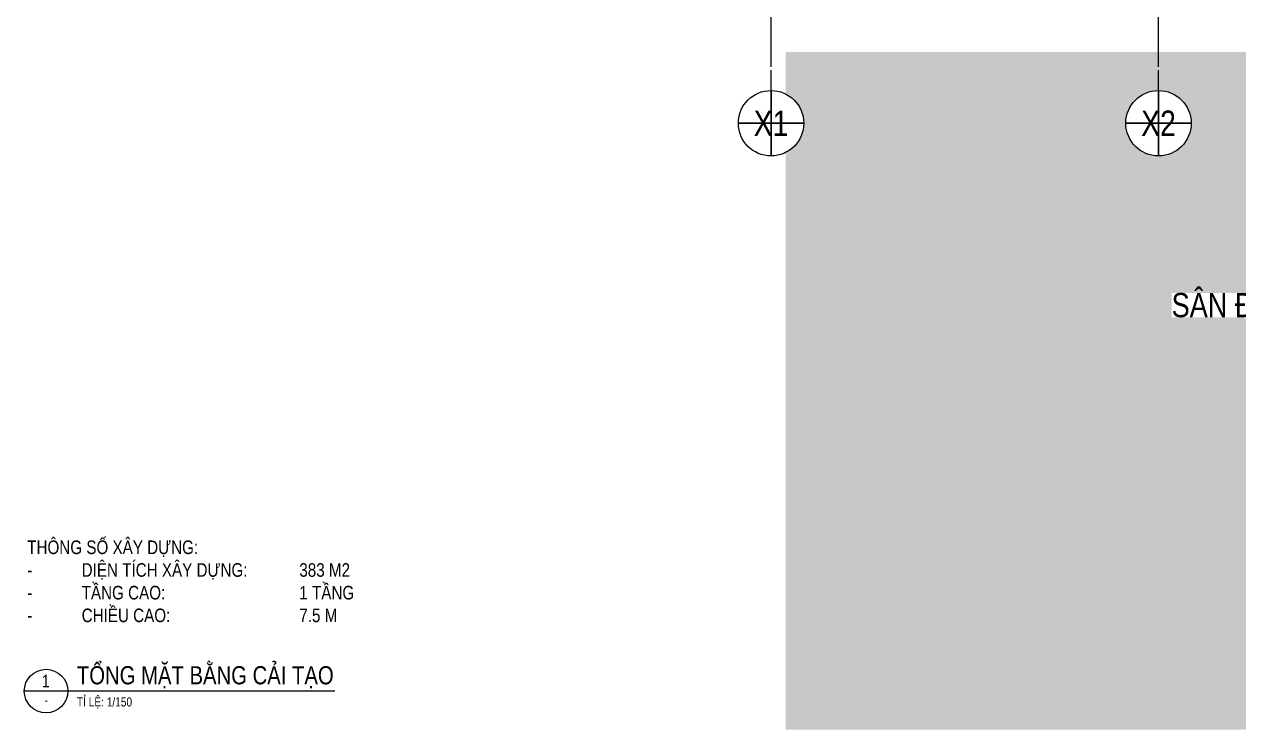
# Model space of a CAD drawing. Header units: millimetres. Extents: x -547695 to 905972, y -1055718 to 167349.
# Drawn here: x -535488 to -510413, y -782219 to -767657 of the extents above; entities that cross this region are included whole.
import ezdxf
from ezdxf.enums import TextEntityAlignment as Align
from ezdxf.xclip import XClip

# ---------------------------------------------------------------- set-up
doc = ezdxf.new("R2010")
doc.units = ezdxf.units.MM
doc.header["$XCLIPFRAME"] = 0
doc.linetypes.add('CENTER', pattern=[50.8, 31.75, -6.35, 6.35, -6.35])
doc.layers.get('DEFPOINTS').update_dxf_attribs({"color": 1, "lineweight": 25})
for name, color, linetype, lineweight in [('A-GRID', 250, 'CENTER', 15), ('A-HEVY', 111, 'Continuous', 35), ('A-SYMBOLS', 10, 'Continuous', 13), ('A-TEXT', 255, 'Continuous', 25)]:
    doc.layers.add(name, color=color, linetype=linetype, lineweight=lineweight)
doc.styles.add('VTK_Arial', font='arial.ttf', dxfattribs={"width": 0.8})
doc.styles.add('VTK_Arial_3.5 mm', font='arial.ttf', dxfattribs={"width": 0.8, "height": 3.5})

# ---------------------------------------------------------------- blocks, each defined once
blk = doc.blocks.new('*U345')
blk.add_wipeout([(4.5, 0), (4.46, -0.56), (4.36, -1.12), (4.18, -1.66), (3.94, -2.17), (3.64, -2.65), (3.28, -3.08), (2.87, -3.47), (2.41, -3.8), (1.92, -4.07), (1.39, -4.28), (0.84, -4.42), (0.28, -4.49), (-0.28, -4.49), (-0.84, -4.42), (-1.39, -4.28), (-1.92, -4.07), (-2.41, -3.8), (-2.87, -3.47), (-3.28, -3.08), (-3.64, -2.65), (-3.94, -2.17), (-4.18, -1.66), (-4.36, -1.12), (-4.46, -0.56), (-4.5, 0), (-4.46, 0.56), (-4.36, 1.12), (-4.18, 1.66), (-3.94, 2.17), (-3.64, 2.65), (-3.28, 3.08), (-2.87, 3.47), (-2.41, 3.8), (-1.92, 4.07), (-1.39, 4.28), (-0.84, 4.42), (-0.28, 4.49), (0.28, 4.49), (0.84, 4.42), (1.39, 4.28), (1.92, 4.07), (2.41, 3.8), (2.87, 3.47), (3.28, 3.08), (3.64, 2.65), (3.94, 2.17), (4.18, 1.66), (4.36, 1.12), (4.46, 0.56)])
blk.add_circle((0, 0), 4.5)
at = {"layer": 'DEFPOINTS', "color": 250}
for p, q in [((0, 4.5), (0, -4.5)), ((-4.5, 0), (4.5, 0))]:
    blk.add_line(p, q, dxfattribs=at)
at = {"color": 7, "style": 'VTK_Arial_3.5 mm', "width": 0.8}
blk.add_attdef('X12', text='', height=3.5, dxfattribs=at).set_placement((0, 0), align=Align.MIDDLE_CENTER)
blk = doc.blocks.new('*U346')
blk.add_wipeout([(4.5, 0), (4.46, -0.56), (4.36, -1.12), (4.18, -1.66), (3.94, -2.17), (3.64, -2.65), (3.28, -3.08), (2.87, -3.47), (2.41, -3.8), (1.92, -4.07), (1.39, -4.28), (0.84, -4.42), (0.28, -4.49), (-0.28, -4.49), (-0.84, -4.42), (-1.39, -4.28), (-1.92, -4.07), (-2.41, -3.8), (-2.87, -3.47), (-3.28, -3.08), (-3.64, -2.65), (-3.94, -2.17), (-4.18, -1.66), (-4.36, -1.12), (-4.46, -0.56), (-4.5, 0), (-4.46, 0.56), (-4.36, 1.12), (-4.18, 1.66), (-3.94, 2.17), (-3.64, 2.65), (-3.28, 3.08), (-2.87, 3.47), (-2.41, 3.8), (-1.92, 4.07), (-1.39, 4.28), (-0.84, 4.42), (-0.28, 4.49), (0.28, 4.49), (0.84, 4.42), (1.39, 4.28), (1.92, 4.07), (2.41, 3.8), (2.87, 3.47), (3.28, 3.08), (3.64, 2.65), (3.94, 2.17), (4.18, 1.66), (4.36, 1.12), (4.46, 0.56)])
blk.add_circle((0, 0), 4.5)
at = {"layer": 'DEFPOINTS', "color": 250}
for p, q in [((0, 4.5), (0, -4.5)), ((-4.5, 0), (4.5, 0))]:
    blk.add_line(p, q, dxfattribs=at)
at = {"color": 7, "style": 'VTK_Arial_3.5 mm', "width": 0.8}
blk.add_attdef('X12', text='', height=3.5, dxfattribs=at).set_placement((0, 0), align=Align.MIDDLE_CENTER)
blk = doc.blocks.new('*U129')
for p, q in [((0, 0), (-14.5, 0)), ((71.07, 0), (0, 0))]:
    blk.add_line(p, q)
blk.add_circle((-8.5, 0), 6)
at = {"color": 7, "style": 'VTK_Arial', "width": 0.8}
blk.add_attdef('SECTION', (0, 1.86), '', height=5, dxfattribs=at)
blk.add_attdef('MARK', text='', height=3.5, dxfattribs=at).set_placement((-8.59, 0.99), align=Align.CENTER)
at = {"color": 7, "linetype": 'Continuous', "style": 'VTK_Arial', "width": 0.8}
blk.add_attdef('REF', text='', height=2.5, dxfattribs=at).set_placement((-8.49, -3.75), align=Align.CENTER)
at = {"color": 7, "linetype": 'Continuous', "style": 'VTK_Arial', "width": 0.8, "flags": 8}
blk.add_attdef('SCALE-I', (0, -4.25), '', height=2.5, dxfattribs=at)
blk = doc.blocks.new('ERYUJH76Y')
at = {"layer": 'A-GRID', "ltscale": 50}
for points in [[(-24000, 3348), (-24000, 25008)], [(-16000, 3348), (-16000, 25008)]]:
    blk.add_lwpolyline(points, dxfattribs=at)
blk = doc.blocks.new('RHRTHRHRT')
at = {"layer": 'A-GRID'}
ref = blk.add_blockref('ERYUJH76Y', (-1300, -21728), dxfattribs=at)
XClip(ref).set_block_clipping_path([(-32069.3798585372, 5005.1306604635), (6367.1031573832, 26504.5361301411)])
blk = doc.blocks.new('RTHT')
at = {"layer": 'A-GRID'}
ref = blk.add_blockref('ERYUJH76Y', (-1300, -22228), dxfattribs=at)
XClip(ref).set_block_clipping_path([(-32069.3798585372, 2638.0616936019), (6367.444357333, 23284.7389338857)])

msp = doc.modelspace()

# ---------------------------------------------------------------- hatches: boundary and pattern name
at = {"layer": 'A-TEXT', "transparency": 33554574}
h = msp.add_hatch(color=250, dxfattribs=at)
h.dxf.hatch_style = 1
h.paths.add_polyline_path([(-519769.1, -768226), (-494769.2, -768226), (-494769.2, -782218.8), (-519769.1, -782218.8)])

# ---------------------------------------------------------------- block references
at = {"layer": 'A-SYMBOLS'}
ref = msp.add_blockref('*U129', (-534401.8, -781421.1), dxfattribs=dict(at, xscale=74.91082045184334, yscale=74.91082045184334, zscale=74.91082045184334))
ref.add_attrib('SECTION', 'TỔNG MẶT BẰNG CẢI TẠO', (-534401.8, -781282.1), dxfattribs={"layer": '0', "color": 7, "height": 374.554, "style": 'VTK_Arial', "width": 0.8})
ref.add_attrib('SCALE-I', 'TỈ LỆ: 1/150', (-534401.8, -781739.7), dxfattribs={"layer": '0', "color": 7, "linetype": 'Continuous', "height": 187.277, "style": 'VTK_Arial', "width": 0.8})
ref.add_attrib('REF', '-', dxfattribs={"layer": '0', "color": 7, "linetype": 'Continuous', "height": 187.3, "style": 'VTK_Arial', "width": 0.8}).set_placement((-535037.9, -781702.3), align=Align.CENTER)
ref.add_attrib('MARK', '1', dxfattribs={"layer": '0', "color": 7, "height": 262.2, "style": 'VTK_Arial', "width": 0.8}).set_placement((-535045.1, -781347.2), align=Align.CENTER)

# ---------------------------------------------------------------- texts
at = {"layer": 'A-TEXT', "insert": (-535427.5, -778312.9), "char_height": 280.916, "width": 8475.494, "attachment_point": 1, "style": 'VTK_Arial'}
msp.add_mtext('THÔNG SỐ XÂY DỰNG:\\P\\pxi-1,l1,t4;-^IDIỆN TÍCH XÂY DỰNG:^I383 M2^I^I\\P-^ITẦNG CAO:^I^I^I1 TẦNG\\P-^ICHIỀU CAO:^I^I^I7.5 M', dxfattribs=at)

# ---------------------------------------------------------------- next in the draw order: block references
at = {"layer": 'A-HEVY'}
msp.add_blockref('RHRTHRHRT', (-494769.2, -751811.3), dxfattribs=at)
at = {"layer": 'A-SYMBOLS', "xscale": 150, "yscale": 150, "zscale": 150}
for name, p, values in [('*U345', (-520069.2, -769699.2), {'X12': 'X1'}), ('*U346', (-512069.2, -769699.2), {'X12': 'X2'})]:
    msp.add_blockref(name, p, dxfattribs=at).add_auto_attribs(values)

# ---------------------------------------------------------------- next in the draw order: texts
at = {"layer": 'A-TEXT', "insert": (-508103.2, -773203.2), "char_height": 500, "width": 7386.542, "attachment_point": 2, "style": 'VTK_Arial', "bg_fill": 3, "box_fill_scale": 1, "bg_fill_color": 257, "bg_fill_transparency": 0}
msp.add_mtext('SÂN ĐẶT THIẾT BỊ CHILLER', dxfattribs=at)

# ---------------------------------------------------------------- next in the draw order: block references
at = {"layer": 'A-HEVY'}
msp.add_blockref('RTHT', (-494769.2, -751311.3), dxfattribs=at)

doc.saveas('drawing.dxf')
